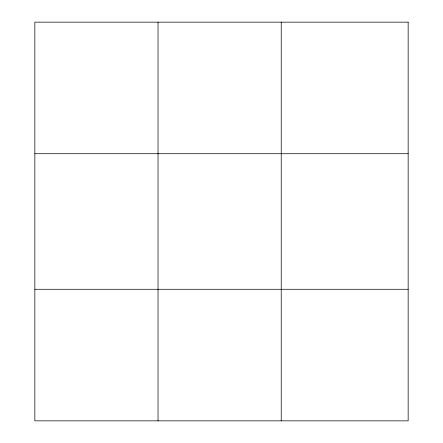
<?xml version="1.0" encoding="UTF-8"?>
<svg xmlns="http://www.w3.org/2000/svg" width="443" height="443" viewBox="0 0 443 443"><rect width="100%" height="100%" fill="white"/><g stroke="black" fill="none" stroke-linecap="round" stroke-linejoin="round"><path stroke-width="0.66" d="M158.035 22.15L158.035 420.85M281.227 22.15L281.227 420.85M34.847 153.721L408.153 153.721M34.847 289.279L408.153 289.279M408.153 22.15L408.153 420.85L34.847 420.85L34.847 22.15L408.153 22.15"/></g></svg>
